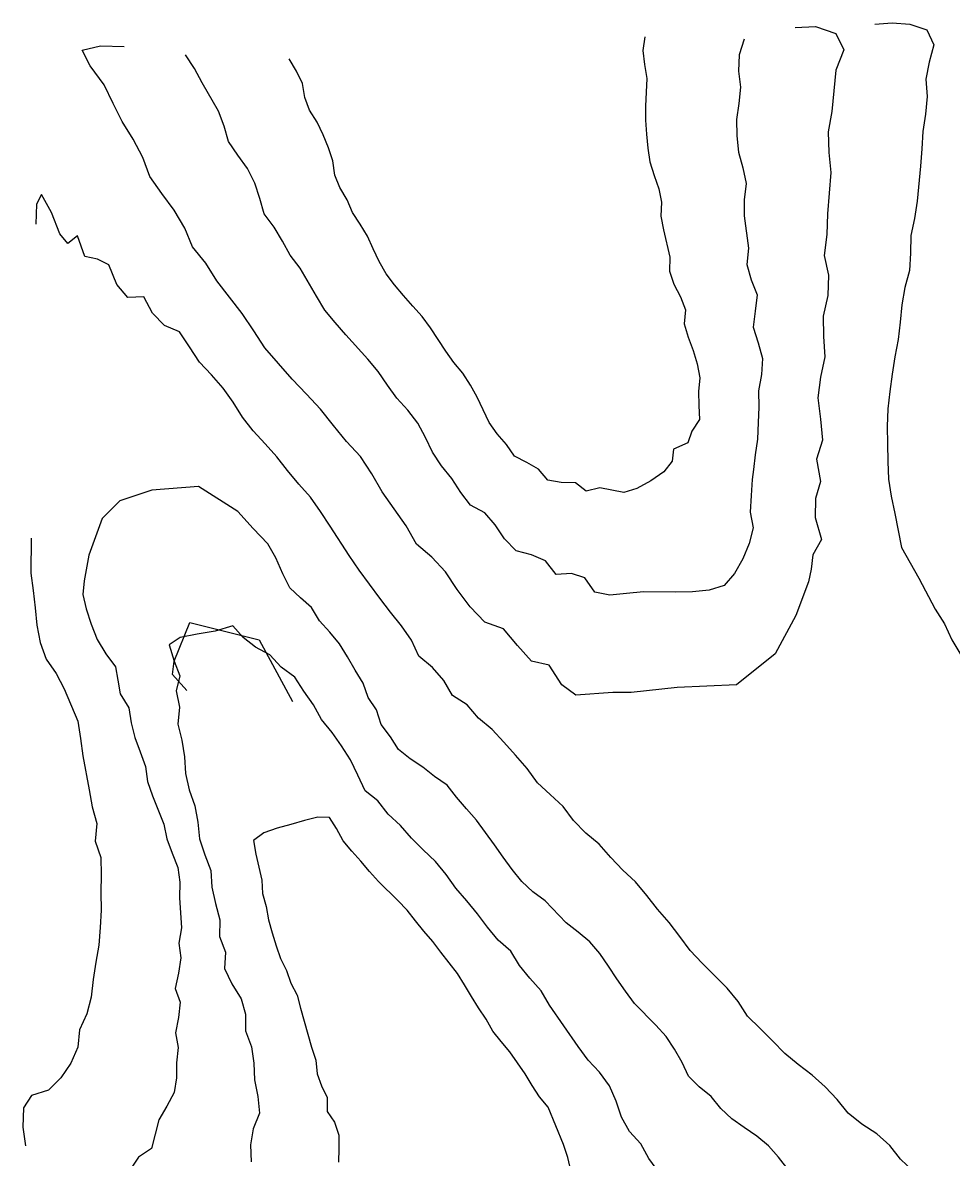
# Model space of a CAD drawing. Extents: x 2403 to 3303, y 1591 to 2515.
# Drawn here: x 2403.4 to 2708.5, y 2139.1 to 2511.8 of the extents above; entities that cross this region are included whole.
import ezdxf

# ---------------------------------------------------------------- set-up
doc = ezdxf.new("R2010")
doc.units = 0
doc.header["$MEASUREMENT"] = 0
doc.layers.add('TOPO', color=7, linetype='CONTINUOUS')

msp = doc.modelspace()

# ---------------------------------------------------------------- linework, layer by layer
at = {"layer": 'TOPO', "color": 0}
for p, q in [((2656.627, 2510.272, 550), (2663.38, 2510.552, 550)), ((2663.38, 2510.552, 550), (2670.057, 2508.282, 550)), ((2670.057, 2508.282, 550), (2672.59, 2502.957, 550)), ((2682.819, 2511.342, 540), (2688.511, 2511.837, 540)), ((2688.511, 2511.837, 540), (2694.319, 2511.338, 540)), ((2694.319, 2511.338, 540), (2699.894, 2509.472, 540)), ((2699.894, 2509.472, 540), (2702.101, 2504.543, 540)), ((2607.429, 2507.196, 570), (2606.684, 2502.725, 570)), ((2639.995, 2506.398, 560), (2638.327, 2501.286, 560)), ((2702.101, 2504.543, 540), (2700.652, 2498.891, 540)), ((2422.845, 2502.808, 550), (2428.858, 2504.224, 550)), ((2425.507, 2497.671, 550), (2422.845, 2502.808, 550)), ((2428.858, 2504.224, 550), (2436.634, 2504, 550)), ((2459.758, 2496.857, 560), (2456.78, 2501.291, 560)), ((2606.684, 2502.725, 570), (2607.293, 2498.162, 570)), ((2638.327, 2501.286, 560), (2638.061, 2496, 560)), ((2672.59, 2502.957, 550), (2670.049, 2496.288, 550)), ((2430.05, 2491.429, 550), (2425.507, 2497.671, 550)), ((2493.11, 2496.008, 570), (2490.812, 2499.965, 570)), ((2607.293, 2498.162, 570), (2608.009, 2493.589, 570)), ((2700.652, 2498.891, 540), (2699.484, 2493.367, 540)), ((2462.284, 2492.163, 560), (2459.758, 2496.857, 560)), ((2495.167, 2491.93, 570), (2493.11, 2496.008, 570)), ((2608.009, 2493.589, 570), (2607.842, 2489.036, 570)), ((2638.061, 2496, 560), (2638.733, 2490.686, 560)), ((2670.049, 2496.288, 550), (2669.372, 2489.5, 550)), ((2699.484, 2493.367, 540), (2699.903, 2487.616, 540)), ((2433.075, 2485.395, 550), (2430.05, 2491.429, 550)), ((2467.549, 2482.825, 560), (2462.284, 2492.163, 560)), ((2495.885, 2487.352, 570), (2495.167, 2491.93, 570)), ((2638.733, 2490.686, 560), (2638.164, 2485.394, 560)), ((2497.442, 2483.136, 570), (2495.885, 2487.352, 570)), ((2607.842, 2489.036, 570), (2607.551, 2484.466, 570)), ((2669.372, 2489.5, 550), (2668.727, 2482.782, 550)), ((2699.903, 2487.616, 540), (2699.386, 2481.905, 540)), ((2436.046, 2479.462, 550), (2433.075, 2485.395, 550)), ((2469.409, 2477.88, 560), (2467.549, 2482.825, 560)), ((2499.964, 2479.277, 570), (2497.442, 2483.136, 570)), ((2607.551, 2484.466, 570), (2607.649, 2479.876, 570)), ((2638.164, 2485.394, 560), (2637.462, 2480.092, 560)), ((2668.727, 2482.782, 550), (2667.523, 2476.059, 550)), ((2439.644, 2473.657, 550), (2436.046, 2479.462, 550)), ((2501.903, 2475.11, 570), (2499.964, 2479.277, 570)), ((2607.649, 2479.876, 570), (2607.898, 2475.291, 570)), ((2637.462, 2480.092, 560), (2637.549, 2474.75, 560)), ((2699.386, 2481.905, 540), (2698.508, 2476.217, 540)), ((2470.919, 2472.841, 560), (2469.409, 2477.88, 560)), ((2503.678, 2470.868, 570), (2501.903, 2475.11, 570)), ((2607.898, 2475.291, 570), (2608.373, 2470.725, 570)), ((2637.549, 2474.75, 560), (2638.053, 2469.428, 560)), ((2667.523, 2476.059, 550), (2667.705, 2469.31, 550)), ((2698.508, 2476.217, 540), (2698.237, 2470.479, 540)), ((2442.825, 2467.665, 550), (2439.644, 2473.657, 550)), ((2473.971, 2468.445, 560), (2470.919, 2472.841, 560)), ((2445.051, 2461.383, 550), (2442.825, 2467.665, 550)), ((2477.116, 2464.058, 560), (2473.971, 2468.445, 560)), ((2505.103, 2466.509, 570), (2503.678, 2470.868, 570)), ((2608.373, 2470.725, 570), (2609.056, 2466.192, 570)), ((2638.053, 2469.428, 560), (2639.497, 2464.262, 560)), ((2667.705, 2469.31, 550), (2668.322, 2462.705, 550)), ((2698.237, 2470.479, 540), (2697.816, 2464.753, 540)), ((2479.549, 2459.281, 560), (2477.116, 2464.058, 560)), ((2505.717, 2461.9, 570), (2505.103, 2466.509, 570)), ((2609.056, 2466.192, 570), (2610.395, 2461.776, 570)), ((2639.497, 2464.262, 560), (2640.647, 2459.125, 560)), ((2697.816, 2464.753, 540), (2696.684, 2453.311, 540)), ((2448.961, 2455.819, 550), (2445.051, 2461.383, 550)), ((2507.42, 2457.768, 570), (2505.717, 2461.9, 570)), ((2610.395, 2461.776, 570), (2611.971, 2457.412, 570)), ((2668.322, 2462.705, 550), (2667.311, 2449.196, 550)), ((2481.103, 2454.17, 560), (2479.549, 2459.281, 560)), ((2509.741, 2453.805, 570), (2507.42, 2457.768, 570)), ((2611.971, 2457.412, 570), (2612.863, 2452.988, 570)), ((2640.647, 2459.125, 560), (2639.894, 2453.805, 560)), ((2407.958, 2452.327, 540), (2407.694, 2445.77, 540)), ((2409.524, 2455.482, 540), (2407.958, 2452.327, 540)), ((2412.874, 2449.576, 540), (2409.524, 2455.482, 540)), ((2453.105, 2450.337, 550), (2448.961, 2455.819, 550)), ((2482.559, 2449.138, 560), (2481.103, 2454.17, 560)), ((2511.562, 2449.581, 570), (2509.741, 2453.805, 570)), ((2612.863, 2452.988, 570), (2612.619, 2448.436, 570)), ((2639.894, 2453.805, 560), (2639.986, 2448.516, 560)), ((2696.684, 2453.311, 540), (2695.772, 2447.65, 540)), ((2415.526, 2442.565, 540), (2412.874, 2449.576, 540)), ((2456.575, 2444.469, 550), (2453.105, 2450.337, 550)), ((2485.813, 2444.846, 560), (2482.559, 2449.138, 560)), ((2514.04, 2445.752, 570), (2511.562, 2449.581, 570)), ((2667.311, 2449.196, 550), (2667.09, 2442.382, 550)), ((2488.522, 2440.23, 560), (2485.813, 2444.846, 560)), ((2516.411, 2441.854, 570), (2514.04, 2445.752, 570)), ((2612.619, 2448.436, 570), (2613.518, 2443.938, 570)), ((2639.986, 2448.516, 560), (2641.397, 2437.953, 560)), ((2695.772, 2447.65, 540), (2694.578, 2442.041, 540)), ((2418.193, 2439.419, 540), (2415.526, 2442.565, 540)), ((2421.32, 2441.964, 540), (2418.193, 2439.419, 540)), ((2423.751, 2435.154, 540), (2421.32, 2441.964, 540)), ((2459.056, 2438.328, 550), (2456.575, 2444.469, 550)), ((2518.295, 2437.661, 570), (2516.411, 2441.854, 570)), ((2613.518, 2443.938, 570), (2615.563, 2434.943, 570)), ((2667.09, 2442.382, 550), (2666.205, 2435.533, 550)), ((2694.578, 2442.041, 540), (2694.435, 2436.282, 540)), ((2463.413, 2432.973, 550), (2459.056, 2438.328, 550)), ((2491.072, 2435.57, 560), (2488.522, 2440.23, 560)), ((2520.317, 2433.53, 570), (2518.295, 2437.661, 570)), ((2641.397, 2437.953, 560), (2640.876, 2432.585, 560)), ((2427.864, 2434.33, 540), (2423.751, 2435.154, 540)), ((2431.594, 2432.472, 540), (2427.864, 2434.33, 540)), ((2494.42, 2431.384, 560), (2491.072, 2435.57, 560)), ((2615.563, 2434.943, 570), (2615.479, 2430.358, 570)), ((2666.205, 2435.533, 550), (2667.549, 2429.062, 550)), ((2694.435, 2436.282, 540), (2694.132, 2430.552, 540)), ((2434.227, 2426.03, 540), (2431.594, 2432.472, 540)), ((2467.09, 2427.236, 550), (2463.413, 2432.973, 550)), ((2499.715, 2422.16, 560), (2494.42, 2431.384, 560)), ((2522.581, 2429.534, 570), (2520.317, 2433.53, 570)), ((2615.479, 2430.358, 570), (2616.871, 2426.059, 570)), ((2640.876, 2432.585, 560), (2642.289, 2427.544, 560)), ((2694.132, 2430.552, 540), (2692.648, 2425.001, 540)), ((2475.343, 2416.45, 550), (2467.09, 2427.236, 550)), ((2525.325, 2425.88, 570), (2522.581, 2429.534, 570)), ((2642.289, 2427.544, 560), (2644.236, 2422.612, 560)), ((2667.549, 2429.062, 550), (2667.397, 2422.424, 550)), ((2437.825, 2421.755, 540), (2434.227, 2426.03, 540)), ((2528.303, 2422.39, 570), (2525.325, 2425.88, 570)), ((2616.871, 2426.059, 570), (2619.124, 2421.904, 570)), ((2644.236, 2422.612, 560), (2643.563, 2417.305, 560)), ((2692.648, 2425.001, 540), (2691.66, 2419.355, 540)), ((2443.117, 2421.968, 540), (2437.825, 2421.755, 540)), ((2445.964, 2416.568, 540), (2443.117, 2421.968, 540)), ((2502.444, 2417.573, 560), (2499.715, 2422.16, 560)), ((2531.266, 2418.893, 570), (2528.303, 2422.39, 570)), ((2534.337, 2415.49, 570), (2531.266, 2418.893, 570)), ((2619.124, 2421.904, 570), (2620.684, 2417.653, 570)), ((2667.397, 2422.424, 550), (2665.805, 2415.575, 550)), ((2691.66, 2419.355, 540), (2691.151, 2413.623, 540)), ((2449.842, 2412.51, 540), (2445.964, 2416.568, 540)), ((2479.137, 2410.858, 550), (2475.343, 2416.45, 550)), ((2505.878, 2413.49, 560), (2502.444, 2417.573, 560)), ((2537.047, 2411.794, 570), (2534.337, 2415.49, 570)), ((2620.684, 2417.653, 570), (2620.306, 2413.111, 570)), ((2643.563, 2417.305, 560), (2642.929, 2411.981, 560)), ((2665.805, 2415.575, 550), (2665.983, 2408.918, 550)), ((2454.855, 2410.457, 540), (2449.842, 2412.51, 540)), ((2509.394, 2409.463, 560), (2505.878, 2413.49, 560)), ((2542.118, 2404.139, 570), (2537.047, 2411.794, 570)), ((2620.306, 2413.111, 570), (2621.546, 2408.732, 570)), ((2642.929, 2411.981, 560), (2644.507, 2406.889, 560)), ((2691.151, 2413.623, 540), (2690.407, 2407.927, 540)), ((2458.067, 2405.537, 540), (2454.855, 2410.457, 540)), ((2482.797, 2405.184, 550), (2479.137, 2410.858, 550)), ((2516.559, 2401.543, 560), (2509.394, 2409.463, 560)), ((2621.546, 2408.732, 570), (2623.227, 2404.382, 570)), ((2665.983, 2408.918, 550), (2666.426, 2402.268, 550)), ((2690.407, 2407.927, 540), (2689.364, 2402.276, 540)), ((2461.306, 2400.524, 540), (2458.067, 2405.537, 540)), ((2487.307, 2400.105, 550), (2482.797, 2405.184, 550)), ((2544.795, 2400.425, 570), (2542.118, 2404.139, 570)), ((2623.227, 2404.382, 570), (2624.583, 2399.938, 570)), ((2644.507, 2406.889, 560), (2645.923, 2401.702, 560)), ((2465.274, 2396.375, 540), (2461.306, 2400.524, 540)), ((2519.991, 2397.464, 560), (2516.559, 2401.543, 560)), ((2547.715, 2396.898, 570), (2544.795, 2400.425, 570)), ((2645.923, 2401.702, 560), (2645.595, 2396.432, 560)), ((2666.426, 2402.268, 550), (2665.027, 2395.558, 550)), ((2689.364, 2402.276, 540), (2688.51, 2396.596, 540)), ((2491.788, 2395.002, 550), (2487.307, 2400.105, 550)), ((2522.994, 2393.041, 560), (2519.991, 2397.464, 560)), ((2550.166, 2393.019, 570), (2547.715, 2396.898, 570)), ((2624.583, 2399.938, 570), (2625.45, 2395.447, 570)), ((2645.595, 2396.432, 560), (2644.635, 2391.143, 560)), ((2688.51, 2396.596, 540), (2687.733, 2390.902, 540)), ((2469.082, 2392.059, 540), (2465.274, 2396.375, 540)), ((2496.405, 2390.028, 550), (2491.788, 2395.002, 550)), ((2526.103, 2388.71, 560), (2522.994, 2393.041, 560)), ((2552.427, 2389.018, 570), (2550.166, 2393.019, 570)), ((2625.45, 2395.447, 570), (2624.95, 2390.914, 570)), ((2665.027, 2395.558, 550), (2664.149, 2388.824, 550)), ((2472.436, 2387.407, 540), (2469.082, 2392.059, 540)), ((2501.065, 2385.091, 550), (2496.405, 2390.028, 550)), ((2554.347, 2384.852, 570), (2552.427, 2389.018, 570)), ((2624.95, 2390.914, 570), (2625.051, 2386.356, 570)), ((2644.635, 2391.143, 560), (2644.8, 2385.794, 560)), ((2687.733, 2390.902, 540), (2687.065, 2385.19, 540)), ((2475.46, 2382.518, 540), (2472.436, 2387.407, 540)), ((2529.682, 2384.74, 560), (2526.103, 2388.71, 560)), ((2625.051, 2386.356, 570), (2625.295, 2381.74, 570)), ((2644.8, 2385.794, 560), (2644.567, 2380.776, 560)), ((2664.149, 2388.824, 550), (2664.929, 2381.869, 550)), ((2478.972, 2377.974, 540), (2475.46, 2382.518, 540)), ((2505.283, 2379.795, 550), (2501.065, 2385.091, 550)), ((2532.913, 2380.5, 560), (2529.682, 2384.74, 560)), ((2556.3, 2380.707, 570), (2554.347, 2384.852, 570)), ((2625.295, 2381.74, 570), (2622.769, 2377.952, 570)), ((2664.929, 2381.869, 550), (2665.595, 2374.914, 550)), ((2687.065, 2385.19, 540), (2686.79, 2379.462, 540)), ((2482.89, 2373.768, 540), (2478.972, 2377.974, 540)), ((2509.552, 2374.541, 550), (2505.283, 2379.795, 550)), ((2535.472, 2375.809, 560), (2532.913, 2380.5, 560)), ((2558.954, 2376.981, 570), (2556.3, 2380.707, 570)), ((2622.769, 2377.952, 570), (2621.519, 2374.121, 570)), ((2644.567, 2380.776, 560), (2644.362, 2375.314, 560)), ((2686.79, 2379.462, 540), (2686.946, 2373.72, 540)), ((2514.172, 2369.556, 550), (2509.552, 2374.541, 550)), ((2537.785, 2371, 560), (2535.472, 2375.809, 560)), ((2561.989, 2373.549, 570), (2558.954, 2376.981, 570)), ((2621.519, 2374.121, 570), (2616.766, 2372.033, 570)), ((2644.362, 2375.314, 560), (2643.606, 2370.151, 560)), ((2665.595, 2374.914, 550), (2663.67, 2368.747, 550)), ((2486.764, 2369.526, 540), (2482.89, 2373.768, 540)), ((2540.689, 2366.507, 560), (2537.785, 2371, 560)), ((2564.61, 2369.757, 570), (2561.989, 2373.549, 570)), ((2616.766, 2372.033, 570), (2616.296, 2368.021, 570)), ((2686.946, 2373.72, 540), (2687.102, 2367.966, 540)), ((2490.241, 2364.953, 540), (2486.764, 2369.526, 540)), ((2517.865, 2363.906, 550), (2514.172, 2369.556, 550)), ((2568.647, 2367.652, 570), (2564.61, 2369.757, 570)), ((2572.567, 2365.405, 570), (2568.647, 2367.652, 570)), ((2616.296, 2368.021, 570), (2613.658, 2364.523, 570)), ((2643.606, 2370.151, 560), (2642.978, 2365.361, 560)), ((2663.67, 2368.747, 550), (2664.995, 2361.417, 550)), ((2687.102, 2367.966, 540), (2687.233, 2362.211, 540)), ((2493.932, 2360.55, 540), (2490.241, 2364.953, 540)), ((2521.248, 2358.024, 550), (2517.865, 2363.906, 550)), ((2544.084, 2362.395, 560), (2540.689, 2366.507, 560)), ((2575.52, 2361.817, 570), (2572.567, 2365.405, 570)), ((2613.658, 2364.523, 570), (2609.294, 2361.652, 570)), ((2642.978, 2365.361, 560), (2642.53, 2362.101, 560)), ((2461.004, 2359.729, 530), (2445.761, 2358.56, 530)), ((2473.902, 2351.544, 530), (2461.004, 2359.729, 530)), ((2497.762, 2356.264, 540), (2493.932, 2360.55, 540)), ((2547.032, 2357.845, 560), (2544.084, 2362.395, 560)), ((2579.963, 2361.039, 570), (2575.52, 2361.817, 570)), ((2584.689, 2361.013, 570), (2579.963, 2361.039, 570)), ((2588.113, 2358.215, 570), (2584.689, 2361.013, 570)), ((2592.647, 2359.276, 570), (2588.113, 2358.215, 570)), ((2600.503, 2357.816, 570), (2592.647, 2359.276, 570)), ((2609.294, 2361.652, 570), (2604.736, 2359.055, 570)), ((2642.53, 2362.101, 560), (2642.19, 2356.838, 560)), ((2664.995, 2361.417, 550), (2663.291, 2355.784, 550)), ((2687.233, 2362.211, 540), (2688.148, 2356.566, 540)), ((2445.761, 2358.56, 530), (2435.208, 2355.052, 530)), ((2501.035, 2351.552, 540), (2497.762, 2356.264, 540)), ((2525.175, 2352.474, 550), (2521.248, 2358.024, 550)), ((2550.164, 2353.594, 560), (2547.032, 2357.845, 560)), ((2604.736, 2359.055, 570), (2600.503, 2357.816, 570)), ((2642.19, 2356.838, 560), (2641.902, 2351.317, 560)), ((2663.291, 2355.784, 550), (2663.18, 2349.569, 550)), ((2688.148, 2356.566, 540), (2689.329, 2350.933, 540)), ((2435.208, 2355.052, 530), (2429.438, 2349.307, 530)), ((2529.128, 2346.892, 550), (2525.175, 2352.474, 550)), ((2554.899, 2351.177, 560), (2550.164, 2353.594, 560)), ((2429.438, 2349.307, 530), (2425.039, 2337.21, 530)), ((2478.923, 2346.008, 530), (2473.902, 2351.544, 530)), ((2504.15, 2346.721, 540), (2501.035, 2351.552, 540)), ((2558.282, 2347.15, 560), (2554.899, 2351.177, 560)), ((2641.902, 2351.317, 560), (2642.849, 2346.229, 560)), ((2663.18, 2349.569, 550), (2665.317, 2342.326, 550)), ((2689.329, 2350.933, 540), (2691.561, 2339.738, 540)), ((2483.775, 2340.961, 530), (2478.923, 2346.008, 530)), ((2510.474, 2337.129, 540), (2504.15, 2346.721, 540)), ((2532.552, 2340.844, 550), (2529.128, 2346.892, 550)), ((2561.404, 2342.622, 560), (2558.282, 2347.15, 560)), ((2642.849, 2346.229, 560), (2641.606, 2341.107, 560)), ((2406.112, 2342.769, 540), (2406.092, 2331.349, 540)), ((2486.376, 2336.37, 530), (2483.775, 2340.961, 530)), ((2537.517, 2336.579, 550), (2532.552, 2340.844, 550)), ((2565.18, 2338.626, 560), (2561.404, 2342.622, 560)), ((2641.606, 2341.107, 560), (2639.529, 2336.041, 560)), ((2665.317, 2342.326, 550), (2662.409, 2337.309, 550)), ((2425.039, 2337.21, 530), (2423.573, 2328.779, 530)), ((2513.695, 2332.37, 540), (2510.474, 2337.129, 540)), ((2570.164, 2337.298, 560), (2565.18, 2338.626, 560)), ((2574.852, 2335.387, 560), (2570.164, 2337.298, 560)), ((2662.409, 2337.309, 550), (2661.9, 2332.683, 550)), ((2691.561, 2339.738, 540), (2694.372, 2334.699, 540)), ((2488.649, 2331.172, 530), (2486.376, 2336.37, 530)), ((2542.041, 2331.73, 550), (2537.517, 2336.579, 550)), ((2578.319, 2330.925, 560), (2574.852, 2335.387, 560)), ((2639.529, 2336.041, 560), (2636.764, 2331.259, 560)), ((2694.372, 2334.699, 540), (2697.191, 2329.702, 540)), ((2406.092, 2331.349, 540), (2406.802, 2325.678, 540)), ((2491.024, 2326.517, 530), (2488.649, 2331.172, 530)), ((2520.52, 2323.129, 540), (2513.695, 2332.37, 540)), ((2545.85, 2325.964, 550), (2542.041, 2331.73, 550)), ((2583.314, 2331.252, 560), (2578.319, 2330.925, 560)), ((2587.659, 2329.761, 560), (2583.314, 2331.252, 560)), ((2591.015, 2325.158, 560), (2587.659, 2329.761, 560)), ((2636.764, 2331.259, 560), (2633.369, 2327.27, 560)), ((2661.9, 2332.683, 550), (2661.057, 2328.465, 550)), ((2697.191, 2329.702, 540), (2702.522, 2319.556, 540)), ((2406.802, 2325.678, 540), (2407.465, 2319.973, 540)), ((2423.573, 2328.779, 530), (2423.159, 2324.291, 530)), ((2494.446, 2323.271, 530), (2491.024, 2326.517, 530)), ((2550.066, 2320.282, 550), (2545.85, 2325.964, 550)), ((2628.447, 2325.761, 560), (2622.973, 2325.245, 560)), ((2633.369, 2327.27, 560), (2628.447, 2325.761, 560)), ((2661.057, 2328.465, 550), (2656.838, 2317.497, 550)), ((2423.159, 2324.291, 530), (2424.187, 2319.616, 530)), ((2498.047, 2320.129, 530), (2494.446, 2323.271, 530)), ((2524.023, 2318.576, 540), (2520.52, 2323.129, 540)), ((2595.874, 2324.113, 560), (2591.015, 2325.158, 560)), ((2601.401, 2324.681, 560), (2595.874, 2324.113, 560)), ((2606.92, 2325.196, 560), (2601.401, 2324.681, 560)), ((2617.563, 2325.118, 560), (2606.92, 2325.196, 560)), ((2622.973, 2325.245, 560), (2617.563, 2325.118, 560)), ((2407.465, 2319.973, 540), (2408.024, 2314.261, 540)), ((2424.187, 2319.616, 530), (2425.868, 2314.59, 530)), ((2500.694, 2315.678, 530), (2498.047, 2320.129, 530)), ((2527.596, 2314.076, 540), (2524.023, 2318.576, 540)), ((2554.933, 2315.261, 550), (2550.066, 2320.282, 550)), ((2702.522, 2319.556, 540), (2705.611, 2314.707, 540)), ((2425.868, 2314.59, 530), (2427.8, 2309.582, 530)), ((2453.048, 2302.455, 520), (2458.223, 2315.135, 520)), ((2458.223, 2315.135, 520), (2480.956, 2309.452, 520)), ((2504.053, 2311.973, 530), (2500.694, 2315.678, 530)), ((2561.055, 2313.12, 550), (2554.933, 2315.261, 550)), ((2656.838, 2317.497, 550), (2650.089, 2304.842, 550)), ((2705.611, 2314.707, 540), (2708.008, 2309.483, 540)), ((2408.024, 2314.261, 540), (2409.102, 2308.581, 540)), ((2460.619, 2311.311, 520), (2455.002, 2310.196, 520)), ((2466.5, 2312.359, 520), (2460.619, 2311.311, 520)), ((2472.329, 2314.028, 520), (2466.5, 2312.359, 520)), ((2475.675, 2310.299, 520), (2472.329, 2314.028, 520)), ((2507.262, 2308.173, 530), (2504.053, 2311.973, 530)), ((2530.918, 2309.39, 540), (2527.596, 2314.076, 540)), ((2565.649, 2307.577, 550), (2561.055, 2313.12, 550)), ((2409.102, 2308.581, 540), (2411.036, 2303.194, 540)), ((2427.8, 2309.582, 530), (2430.63, 2304.943, 530)), ((2455.002, 2310.196, 520), (2451.363, 2307.813, 520)), ((2451.363, 2307.813, 520), (2453.048, 2302.455, 520)), ((2479.728, 2307.089, 520), (2475.675, 2310.299, 520)), ((2484.377, 2304.521, 520), (2479.728, 2307.089, 520)), ((2480.956, 2309.452, 520), (2491.805, 2289.303, 520)), ((2509.885, 2303.884, 530), (2507.262, 2308.173, 530)), ((2533.325, 2304.172, 540), (2530.918, 2309.39, 540)), ((2570.175, 2302.466, 550), (2565.649, 2307.577, 550)), ((2708.008, 2309.483, 540), (2710.964, 2304.577, 540)), ((2430.63, 2304.943, 530), (2433.837, 2300.595, 530)), ((2488.122, 2300.492, 520), (2484.377, 2304.521, 520)), ((2512.408, 2299.583, 530), (2509.885, 2303.884, 530)), ((2537.777, 2300.408, 540), (2533.325, 2304.172, 540)), ((2650.089, 2304.842, 550), (2637.434, 2294.718, 550)), ((2411.036, 2303.194, 540), (2414.34, 2298.489, 540)), ((2433.837, 2300.595, 530), (2434.528, 2296.27, 530)), ((2452.54, 2298.086, 520), (2453.048, 2302.455, 520)), ((2453.048, 2302.455, 520), (2454.89, 2297.624, 520)), ((2492.573, 2297.245, 520), (2488.122, 2300.492, 520)), ((2514.974, 2295.308, 530), (2512.408, 2299.583, 530)), ((2541.422, 2296.194, 540), (2537.777, 2300.408, 540)), ((2575.988, 2301.171, 550), (2570.175, 2302.466, 550)), ((2580.143, 2294.746, 550), (2575.988, 2301.171, 550)), ((2414.34, 2298.489, 540), (2416.97, 2293.38, 540)), ((2434.528, 2296.27, 530), (2435.32, 2291.783, 530)), ((2457.19, 2292.919, 520), (2452.54, 2298.086, 520)), ((2454.89, 2297.624, 520), (2453.718, 2292.728, 520)), ((2495.623, 2292.683, 520), (2492.573, 2297.245, 520)), ((2544.332, 2291.276, 540), (2541.422, 2296.194, 540)), ((2416.97, 2293.38, 540), (2421.433, 2282.8, 540)), ((2453.718, 2292.728, 520), (2454.798, 2287.372, 520)), ((2498.765, 2288.155, 520), (2495.623, 2292.683, 520)), ((2516.684, 2290.555, 530), (2514.974, 2295.308, 530)), ((2584.787, 2291.37, 550), (2580.143, 2294.746, 550)), ((2596.938, 2292.187, 550), (2584.787, 2291.37, 550)), ((2602.844, 2292.187, 550), (2596.938, 2292.187, 550)), ((2618.03, 2293.874, 550), (2602.844, 2292.187, 550)), ((2637.434, 2294.718, 550), (2618.03, 2293.874, 550)), ((2435.32, 2291.783, 530), (2438.192, 2287.158, 530)), ((2519.416, 2286.486, 530), (2516.684, 2290.555, 530)), ((2549.079, 2288.125, 540), (2544.332, 2291.276, 540)), ((2438.192, 2287.158, 530), (2438.905, 2282.259, 530)), ((2454.798, 2287.372, 520), (2454.239, 2281.824, 520)), ((2501.384, 2283.334, 520), (2498.765, 2288.155, 520)), ((2520.94, 2281.708, 530), (2519.416, 2286.486, 530)), ((2552.883, 2283.759, 540), (2549.079, 2288.125, 540)), ((2421.433, 2282.8, 540), (2422.367, 2277.124, 540)), ((2438.905, 2282.259, 530), (2440.174, 2277.46, 530)), ((2454.239, 2281.824, 520), (2455.547, 2276.525, 520)), ((2504.886, 2279.124, 520), (2501.384, 2283.334, 520)), ((2523.947, 2277.69, 530), (2520.94, 2281.708, 530)), ((2557.313, 2280.115, 540), (2552.883, 2283.759, 540)), ((2422.367, 2277.124, 540), (2423.152, 2271.442, 540)), ((2440.174, 2277.46, 530), (2441.945, 2272.735, 530)), ((2507.897, 2274.684, 520), (2504.886, 2279.124, 520)), ((2526.622, 2273.474, 530), (2523.947, 2277.69, 530)), ((2561.177, 2275.911, 540), (2557.313, 2280.115, 540)), ((2455.547, 2276.525, 520), (2456.446, 2271.134, 520)), ((2510.924, 2270.109, 520), (2507.897, 2274.684, 520)), ((2530.394, 2270.455, 530), (2526.622, 2273.474, 530)), ((2565.009, 2271.62, 540), (2561.177, 2275.911, 540)), ((2423.152, 2271.442, 540), (2425.206, 2260.272, 540)), ((2441.945, 2272.735, 530), (2443.6, 2267.988, 530)), ((2456.446, 2271.134, 520), (2456.783, 2265.612, 520)), ((2513.226, 2265.067, 520), (2510.924, 2270.109, 520)), ((2534.536, 2267.715, 530), (2530.394, 2270.455, 530)), ((2568.773, 2267.291, 540), (2565.009, 2271.62, 540)), ((2443.6, 2267.988, 530), (2444.363, 2263.075, 530)), ((2538.416, 2264.618, 530), (2534.536, 2267.715, 530)), ((2572.145, 2262.632, 540), (2568.773, 2267.291, 540)), ((2444.363, 2263.075, 530), (2445.924, 2258.356, 530)), ((2456.783, 2265.612, 520), (2457.933, 2260.265, 520)), ((2515.668, 2259.998, 520), (2513.226, 2265.067, 520)), ((2542.522, 2261.774, 530), (2538.416, 2264.618, 530)), ((2576.372, 2258.747, 540), (2572.145, 2262.632, 540)), ((2425.206, 2260.272, 540), (2426.171, 2254.725, 540)), ((2457.933, 2260.265, 520), (2459.811, 2255.096, 520)), ((2519.876, 2256.688, 520), (2515.668, 2259.998, 520)), ((2545.678, 2257.908, 530), (2542.522, 2261.774, 530)), ((2580.582, 2254.853, 540), (2576.372, 2258.747, 540)), ((2445.924, 2258.356, 530), (2449.624, 2249.056, 530)), ((2459.811, 2255.096, 520), (2460.838, 2249.687, 520)), ((2523.217, 2252.281, 520), (2519.876, 2256.688, 520)), ((2548.898, 2254.075, 530), (2545.678, 2257.908, 530)), ((2584.001, 2250.231, 540), (2580.582, 2254.853, 540)), ((2426.171, 2254.725, 540), (2427.699, 2249.272, 540)), ((2500.147, 2251.309, 510), (2495.757, 2250.223, 510)), ((2503.996, 2251.216, 510), (2500.147, 2251.309, 510)), ((2506.266, 2247.644, 510), (2503.996, 2251.216, 510)), ((2527.233, 2248.588, 520), (2523.217, 2252.281, 520)), ((2552.221, 2250.366, 530), (2548.898, 2254.075, 530)), ((2427.699, 2249.272, 540), (2427.203, 2243.481, 540)), ((2449.624, 2249.056, 530), (2450.619, 2244.192, 530)), ((2460.838, 2249.687, 520), (2461.4, 2244.207, 520)), ((2486.834, 2247.682, 510), (2482.458, 2246.233, 510)), ((2491.295, 2248.974, 510), (2486.834, 2247.682, 510)), ((2495.757, 2250.223, 510), (2491.295, 2248.974, 510)), ((2508.502, 2243.559, 510), (2506.266, 2247.644, 510)), ((2530.828, 2244.435, 520), (2527.233, 2248.588, 520)), ((2558.085, 2242.269, 530), (2552.221, 2250.366, 530)), ((2588.015, 2246.116, 540), (2584.001, 2250.231, 540)), ((2450.619, 2244.192, 530), (2452.435, 2239.529, 530)), ((2461.4, 2244.207, 520), (2463.138, 2239.007, 520)), ((2482.458, 2246.233, 510), (2479.02, 2243.683, 510)), ((2479.02, 2243.683, 510), (2479.778, 2239.169, 510)), ((2534.749, 2240.572, 520), (2530.828, 2244.435, 520)), ((2592.448, 2242.449, 540), (2588.015, 2246.116, 540)), ((2427.203, 2243.481, 540), (2429.031, 2238.058, 540)), ((2511.359, 2240.206, 510), (2508.502, 2243.559, 510)), ((2514.291, 2236.906, 510), (2511.359, 2240.206, 510)), ((2538.719, 2236.763, 520), (2534.749, 2240.572, 520)), ((2560.945, 2238.168, 530), (2558.085, 2242.269, 530)), ((2596.208, 2238.117, 540), (2592.448, 2242.449, 540)), ((2429.031, 2238.058, 540), (2429.099, 2232.382, 540)), ((2452.435, 2239.529, 530), (2454.309, 2234.868, 530)), ((2463.138, 2239.007, 520), (2465.025, 2233.818, 520)), ((2479.778, 2239.169, 510), (2481.767, 2230.627, 510)), ((2517.131, 2233.515, 510), (2514.291, 2236.906, 510)), ((2542.245, 2232.565, 520), (2538.719, 2236.763, 520)), ((2563.861, 2234.116, 530), (2560.945, 2238.168, 530)), ((2600.123, 2233.942, 540), (2596.208, 2238.117, 540)), ((2454.309, 2234.868, 530), (2454.92, 2229.965, 530)), ((2465.025, 2233.818, 520), (2465.366, 2228.355, 520)), ((2520.103, 2230.246, 510), (2517.131, 2233.515, 510)), ((2545.451, 2228.096, 520), (2542.245, 2232.565, 520)), ((2566.996, 2230.23, 530), (2563.861, 2234.116, 530)), ((2604.355, 2230.078, 540), (2600.123, 2233.942, 540)), ((2429.099, 2232.382, 540), (2428.965, 2226.612, 540)), ((2454.92, 2229.965, 530), (2454.753, 2224.926, 530)), ((2481.767, 2230.627, 510), (2481.963, 2226.264, 510)), ((2526.364, 2223.996, 510), (2520.103, 2230.246, 510)), ((2570.702, 2226.887, 530), (2566.996, 2230.23, 530)), ((2607.994, 2225.614, 540), (2604.355, 2230.078, 540)), ((2428.965, 2226.612, 540), (2429.067, 2220.878, 540)), ((2465.366, 2228.355, 520), (2466.637, 2222.988, 520)), ((2481.963, 2226.264, 510), (2483.216, 2221.983, 510)), ((2548.964, 2223.87, 520), (2545.451, 2228.096, 520)), ((2574.75, 2223.866, 530), (2570.702, 2226.887, 530)), ((2611.578, 2221.121, 540), (2607.994, 2225.614, 540)), ((2454.753, 2224.926, 530), (2455.083, 2219.947, 530)), ((2466.637, 2222.988, 520), (2468.022, 2217.653, 520)), ((2483.216, 2221.983, 510), (2483.982, 2217.616, 510)), ((2529.468, 2220.838, 510), (2526.364, 2223.996, 510)), ((2552.521, 2219.674, 520), (2548.964, 2223.87, 520)), ((2581.555, 2216.727, 530), (2574.75, 2223.866, 530)), ((2429.067, 2220.878, 540), (2428.786, 2215.134, 540)), ((2455.083, 2219.947, 530), (2455.419, 2215.013, 530)), ((2468.022, 2217.653, 520), (2467.884, 2212.195, 520)), ((2483.982, 2217.616, 510), (2485.132, 2213.386, 510)), ((2532.142, 2217.321, 510), (2529.468, 2220.838, 510)), ((2555.833, 2215.266, 520), (2552.521, 2219.674, 520)), ((2615.306, 2216.746, 540), (2611.578, 2221.121, 540)), ((2428.786, 2215.134, 540), (2428.318, 2209.41, 540)), ((2455.419, 2215.013, 530), (2454.551, 2209.977, 530)), ((2534.959, 2213.912, 510), (2532.142, 2217.321, 510)), ((2537.834, 2210.549, 510), (2534.959, 2213.912, 510)), ((2559.253, 2210.967, 520), (2555.833, 2215.266, 520)), ((2585.49, 2213.63, 530), (2581.555, 2216.727, 530)), ((2618.825, 2212.21, 540), (2615.306, 2216.746, 540)), ((2467.884, 2212.195, 520), (2469.925, 2207.046, 520)), ((2485.132, 2213.386, 510), (2486.503, 2209.171, 510)), ((2540.502, 2207.024, 510), (2537.834, 2210.549, 510)), ((2563.466, 2207.418, 520), (2559.253, 2210.967, 520)), ((2589.362, 2210.435, 530), (2585.49, 2213.63, 530)), ((2592.575, 2206.599, 530), (2589.362, 2210.435, 530)), ((2622.264, 2207.617, 540), (2618.825, 2212.21, 540)), ((2428.318, 2209.41, 540), (2427.398, 2203.738, 540)), ((2454.551, 2209.977, 530), (2455.23, 2205.15, 530)), ((2469.925, 2207.046, 520), (2469.554, 2201.652, 520)), ((2486.503, 2209.171, 510), (2487.947, 2205.014, 510)), ((2543.211, 2203.525, 510), (2540.502, 2207.024, 510)), ((2566.331, 2202.729, 520), (2563.466, 2207.418, 520)), ((2595.448, 2202.506, 530), (2592.575, 2206.599, 530)), ((2626.208, 2203.431, 540), (2622.264, 2207.617, 540)), ((2427.398, 2203.738, 540), (2426.447, 2198.073, 540)), ((2455.23, 2205.15, 530), (2454.445, 2200.18, 530)), ((2487.947, 2205.014, 510), (2489.851, 2201.012, 510)), ((2545.97, 2200.067, 510), (2543.211, 2203.525, 510)), ((2569.718, 2198.503, 520), (2566.331, 2202.729, 520)), ((2630.262, 2199.361, 540), (2626.208, 2203.431, 540)), ((2454.445, 2200.18, 530), (2453.376, 2195.194, 530)), ((2469.554, 2201.652, 520), (2471.933, 2196.655, 520)), ((2489.851, 2201.012, 510), (2491.346, 2196.857, 510)), ((2548.304, 2196.318, 510), (2545.97, 2200.067, 510)), ((2598.159, 2198.318, 530), (2595.448, 2202.506, 530)), ((2634.337, 2195.282, 540), (2630.262, 2199.361, 540)), ((2426.447, 2198.073, 540), (2425.862, 2192.339, 540)), ((2453.376, 2195.194, 530), (2455.052, 2190.611, 530)), ((2471.933, 2196.655, 520), (2475.016, 2191.809, 520)), ((2491.346, 2196.857, 510), (2493.436, 2192.941, 510)), ((2550.526, 2192.491, 510), (2548.304, 2196.318, 510)), ((2573.34, 2194.393, 520), (2569.718, 2198.503, 520)), ((2601.082, 2194.266, 530), (2598.159, 2198.318, 530)), ((2638.031, 2190.901, 540), (2634.337, 2195.282, 540)), ((2425.862, 2192.339, 540), (2424.386, 2186.841, 540)), ((2475.016, 2191.809, 520), (2476.441, 2186.724, 520)), ((2493.436, 2192.941, 510), (2494.508, 2188.674, 510)), ((2552.889, 2188.755, 510), (2550.526, 2192.491, 510)), ((2576.116, 2189.644, 520), (2573.34, 2194.393, 520)), ((2603.997, 2190.21, 530), (2601.082, 2194.266, 530)), ((2455.052, 2190.611, 530), (2454.506, 2185.689, 530)), ((2494.508, 2188.674, 510), (2495.725, 2184.422, 510)), ((2555.308, 2185.052, 510), (2552.889, 2188.755, 510)), ((2585.553, 2176.125, 520), (2576.116, 2189.644, 520)), ((2610.996, 2183.085, 530), (2603.997, 2190.21, 530)), ((2641.082, 2186.044, 540), (2638.031, 2190.901, 540)), ((2424.386, 2186.841, 540), (2421.998, 2181.587, 540)), ((2454.506, 2185.689, 530), (2453.476, 2180.65, 530)), ((2476.441, 2186.724, 520), (2476.453, 2181.296, 520)), ((2495.725, 2184.422, 510), (2496.91, 2180.161, 510)), ((2557.51, 2181.21, 510), (2555.308, 2185.052, 510)), ((2645.247, 2182.075, 540), (2641.082, 2186.044, 540)), ((2421.998, 2181.587, 540), (2421.461, 2175.896, 540)), ((2453.476, 2180.65, 530), (2454.329, 2175.793, 530)), ((2476.453, 2181.296, 520), (2478.393, 2176.049, 520)), ((2560.244, 2177.753, 510), (2557.51, 2181.21, 510)), ((2614.393, 2179.447, 530), (2610.996, 2183.085, 530)), ((2649.283, 2177.961, 540), (2645.247, 2182.075, 540)), ((2496.91, 2180.161, 510), (2498.083, 2175.897, 510)), ((2563.091, 2174.367, 510), (2560.244, 2177.753, 510)), ((2617.138, 2175.275, 530), (2614.393, 2179.447, 530)), ((2653.251, 2173.806, 540), (2649.283, 2177.961, 540)), ((2421.461, 2175.896, 540), (2419.117, 2170.641, 540)), ((2454.329, 2175.793, 530), (2453.827, 2170.797, 530)), ((2478.393, 2176.049, 520), (2479.21, 2170.685, 520)), ((2498.083, 2175.897, 510), (2499.451, 2171.692, 510)), ((2565.627, 2170.744, 510), (2563.091, 2174.367, 510)), ((2588.804, 2171.681, 520), (2585.553, 2176.125, 520)), ((2619.615, 2170.921, 530), (2617.138, 2175.275, 530)), ((2657.678, 2170.184, 540), (2653.251, 2173.806, 540)), ((2419.117, 2170.641, 540), (2415.911, 2165.822, 540)), ((2453.827, 2170.797, 530), (2453.799, 2165.813, 530)), ((2479.21, 2170.685, 520), (2479.421, 2165.223, 520)), ((2499.451, 2171.692, 510), (2499.912, 2167.21, 510)), ((2568.194, 2167.136, 510), (2565.627, 2170.744, 510)), ((2592.545, 2167.657, 520), (2588.804, 2171.681, 520)), ((2621.645, 2166.403, 530), (2619.615, 2170.921, 530)), ((2662.287, 2166.748, 540), (2657.678, 2170.184, 540)), ((2415.911, 2165.822, 540), (2411.815, 2161.82, 540)), ((2453.799, 2165.813, 530), (2453.066, 2161.038, 530)), ((2499.912, 2167.21, 510), (2501.344, 2163.211, 510)), ((2570.49, 2163.364, 510), (2568.194, 2167.136, 510)), ((2595.743, 2163.222, 520), (2592.545, 2167.657, 520)), ((2625.21, 2162.934, 530), (2621.645, 2166.403, 530)), ((2666.54, 2162.876, 540), (2662.287, 2166.748, 540)), ((2411.815, 2161.82, 540), (2406.279, 2160.037, 540)), ((2479.421, 2165.223, 520), (2480.442, 2159.734, 520)), ((2501.344, 2163.211, 510), (2503.231, 2159.426, 510)), ((2572.879, 2159.657, 510), (2570.49, 2163.364, 510)), ((2598.028, 2158.228, 520), (2595.743, 2163.222, 520)), ((2629.178, 2159.711, 530), (2625.21, 2162.934, 530)), ((2670.486, 2158.705, 540), (2666.54, 2162.876, 540)), ((2406.279, 2160.037, 540), (2403.679, 2155.974, 540)), ((2453.066, 2161.038, 530), (2450.598, 2156.581, 530)), ((2480.442, 2159.734, 520), (2481, 2154.228, 520)), ((2503.231, 2159.426, 510), (2503.223, 2154.86, 510)), ((2575.66, 2156.206, 510), (2572.879, 2159.657, 510)), ((2599.703, 2152.917, 520), (2598.028, 2158.228, 520)), ((2632.302, 2155.85, 530), (2629.178, 2159.711, 530)), ((2674.075, 2154.214, 540), (2670.486, 2158.705, 540)), ((2403.679, 2155.974, 540), (2403.4, 2149.628, 540)), ((2450.598, 2156.581, 530), (2448.057, 2152.132, 530)), ((2481, 2154.228, 520), (2479.004, 2149.183, 520)), ((2503.223, 2154.86, 510), (2505.646, 2151.261, 510)), ((2580.761, 2143.974, 510), (2575.66, 2156.206, 510)), ((2635.859, 2152.384, 530), (2632.302, 2155.85, 530)), ((2678.57, 2150.669, 540), (2674.075, 2154.214, 540)), ((2448.057, 2152.132, 530), (2446.823, 2147.396, 530)), ((2505.646, 2151.261, 510), (2507.003, 2147.06, 510)), ((2602.37, 2148.28, 520), (2599.703, 2152.917, 520)), ((2639.949, 2149.518, 530), (2635.859, 2152.384, 530)), ((2683.42, 2147.487, 540), (2678.57, 2150.669, 540)), ((2403.4, 2149.628, 540), (2404.27, 2143.508, 540)), ((2446.823, 2147.396, 530), (2445.569, 2142.721, 530)), ((2479.004, 2149.183, 520), (2478.068, 2143.876, 520)), ((2507.003, 2147.06, 510), (2507.02, 2142.633, 510)), ((2606.047, 2144.212, 520), (2602.37, 2148.28, 520)), ((2644.074, 2146.688, 530), (2639.949, 2149.518, 530)), ((2647.939, 2143.536, 530), (2644.074, 2146.688, 530)), ((2687.682, 2143.709, 540), (2683.42, 2147.487, 540)), ((2478.068, 2143.876, 520), (2478.282, 2138.308, 520)), ((2582.098, 2139.766, 510), (2580.761, 2143.974, 510)), ((2608.702, 2139.369, 520), (2606.047, 2144.212, 520)), ((2651.242, 2139.799, 530), (2647.939, 2143.536, 530)), ((2691.221, 2139.165, 540), (2687.682, 2143.709, 540)), ((2441.364, 2139.873, 530), (2438.465, 2135.547, 530)), ((2445.569, 2142.721, 530), (2441.364, 2139.873, 530)), ((2507.02, 2142.633, 510), (2506.904, 2138.213, 510)), ((2583.168, 2135.48, 510), (2582.098, 2139.766, 510)), ((2611.931, 2134.901, 520), (2608.702, 2139.369, 520)), ((2657.392, 2131.898, 530), (2651.242, 2139.799, 530)), ((2695.413, 2135.234, 540), (2691.221, 2139.165, 540))]:
    msp.add_line(p, q, dxfattribs=at)

doc.saveas('drawing.dxf')
